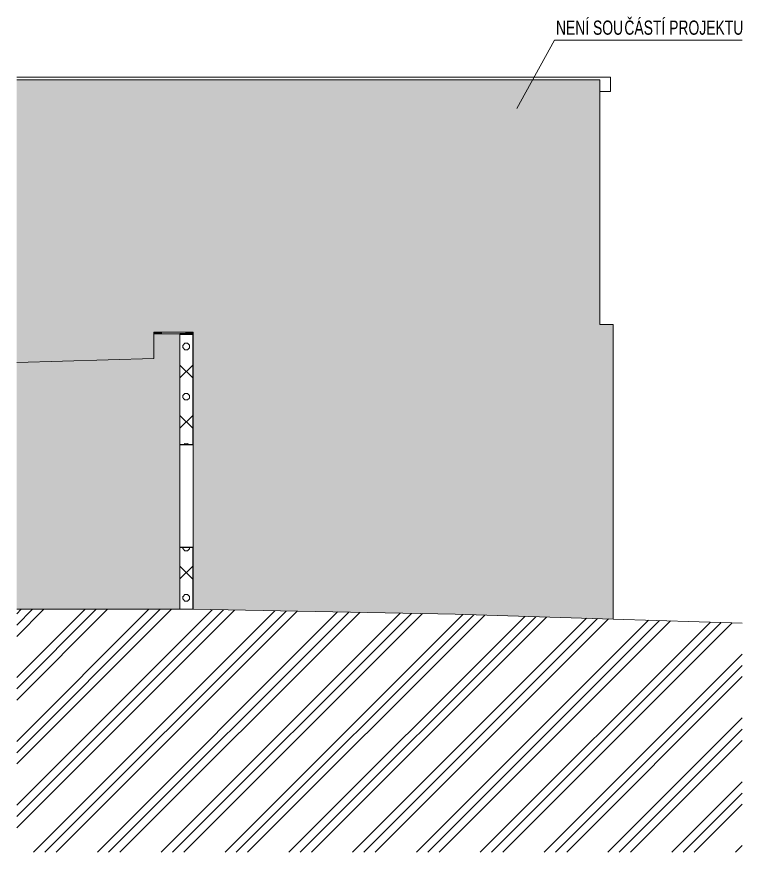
# Model space of a CAD drawing. Header units: millimetres. Extents: x -19993 to 479964, y -45352 to 20466.
# Drawn here: x 196927 to 207136, y -1106 to 10650 of the extents above; entities that cross this region are included whole.
import ezdxf

# ---------------------------------------------------------------- set-up
doc = ezdxf.new("R2010")
doc.units = ezdxf.units.MM
for name, color, linetype, lineweight in [('A-DETL', 90, 'Continuous', 9), ('A-DETL-GENF', 92, 'Continuous', 9), ('A-DETL-THIN', 151, 'Continuous', 9), ('A-ROOF', 132, 'Continuous', 9), ('A-ROOF-OTLN', 132, 'Continuous', 9), ('A-ROOF-PATT', 132, 'Continuous', 35), ('A-WALL', 113, 'Continuous', 9), ('A-WALL-PATT', 111, 'Continuous', 25), ('G-ANNO-TEXT', 231, 'Continuous', 9), ('Q-SPCQ', 91, 'Continuous', 9)]:
    doc.layers.add(name, color=color, linetype=linetype, lineweight=lineweight)
doc.styles.add('Arial', font='arial.ttf', dxfattribs={"width": 0.7, "height": 200})

# ---------------------------------------------------------------- blocks, each defined once
blk = doc.blocks.new('parapet_ext - parapet_ext-2030613-VB2-S-Nový')
at = {"layer": 'Q-SPCQ'}
for p, q in [((23668, 3182), (23480, 3182)), ((23480, 3180), (23668, 3180))]:
    blk.add_line(p, q, dxfattribs=at)

msp = doc.modelspace()

# ---------------------------------------------------------------- hatches: boundary and pattern name
at = {"layer": 'A-DETL-GENF'}
for points in [[(205321, 2174), (205321, 6320), (205132, 6320), (205132, 9760), (196927, 9760), (196927, 5785), (198858, 5841), (198858, 6210), (199411, 6210), (199411, 2312), (203097, 2244)], [(196927, 2312), (199223, 2312), (199223, 6190), (198858, 6190), (198858, 5841), (196927, 5785), (196927, 3060)]]:
    msp.add_hatch(color=9, dxfattribs=at).paths.add_polyline_path(points)
h = msp.add_hatch(dxfattribs=at)
h.set_pattern_fill('FP_76', style=0, pattern_type=2)
h.set_pattern_definition([(45, (175977.7, 0), (-449.013, 449.013), []), (45, (176136.46, 0), (0, 898.026), []), (45, (175818.96, 0), (0, 898.026), [])])
h.paths.add_polyline_path([(196927, -1106), (207136, -1106), (207136, 2117), (203097, 2244), (199411, 2312), (196927, 2312), (196927, 2302)])
at = {"layer": 'A-ROOF-PATT', "lineweight": 9}
h = msp.add_hatch(dxfattribs=at)
h.set_pattern_fill('FP_74', color=11, angle=-180, style=0, pattern_type=2)
h.set_pattern_definition([(270, (194860, 6210), (1270, 8e-14), []), (270, (194870.2, 6210), (1270, 8e-14), []), (270, (194880.3, 6210), (1270, 8e-14), []), (270, (194890.5, 6210), (1270, 8e-14), []), (270, (194900.6, 6210), (1270, 8e-14), []), (270, (194910.8, 6210), (1270, 8e-14), []), (270, (194921, 6210), (1270, 8e-14), []), (270, (194931.1, 6210), (1270, 8e-14), []), (270, (194941.3, 6210), (1270, 8e-14), []), (270, (194951.4, 6210), (1270, 8e-14), []), (270, (194961.6, 6210), (1270, 8e-14), []), (270, (194971.8, 6210), (1270, 8e-14), []), (270, (194981.9, 6210), (1270, 8e-14), []), (270, (194992.1, 6210), (1270, 8e-14), []), (270, (195002.2, 6210), (1270, 8e-14), []), (270, (195012.4, 6210), (1270, 8e-14), []), (270, (195022.6, 6210), (1270, 8e-14), []), (270, (195032.7, 6210), (1270, 8e-14), []), (270, (195042.9, 6210), (1270, 8e-14), []), (270, (195053, 6210), (1270, 8e-14), []), (270, (195063.2, 6210), (1270, 8e-14), []), (270, (195073.4, 6210), (1270, 8e-14), []), (270, (195083.5, 6210), (1270, 8e-14), []), (270, (195093.7, 6210), (1270, 8e-14), []), (270, (195103.8, 6210), (1270, 8e-14), []), (270, (195114, 6210), (1270, 8e-14), []), (270, (195124.2, 6210), (1270, 8e-14), []), (270, (195134.3, 6210), (1270, 8e-14), []), (270, (195144.5, 6210), (1270, 8e-14), []), (270, (195154.6, 6210), (1270, 8e-14), []), (270, (195495, 6210), (1270, 8e-14), []), (270, (195505.2, 6210), (1270, 8e-14), []), (270, (195515.3, 6210), (1270, 8e-14), []), (270, (195525.5, 6210), (1270, 8e-14), []), (270, (195535.6, 6210), (1270, 8e-14), []), (270, (195545.8, 6210), (1270, 8e-14), []), (270, (195556, 6210), (1270, 8e-14), []), (270, (195566.1, 6210), (1270, 8e-14), []), (270, (195576.3, 6210), (1270, 8e-14), []), (270, (195586.4, 6210), (1270, 8e-14), []), (270, (195596.6, 6210), (1270, 8e-14), []), (270, (195606.8, 6210), (1270, 8e-14), []), (270, (195616.9, 6210), (1270, 8e-14), []), (270, (195627.1, 6210), (1270, 8e-14), []), (270, (195637.2, 6210), (1270, 8e-14), []), (270, (195647.4, 6210), (1270, 8e-14), []), (270, (195657.6, 6210), (1270, 8e-14), []), (270, (195667.7, 6210), (1270, 8e-14), []), (270, (195677.9, 6210), (1270, 8e-14), []), (270, (195688, 6210), (1270, 8e-14), []), (270, (195698.2, 6210), (1270, 8e-14), []), (270, (195708.4, 6210), (1270, 8e-14), []), (270, (195718.5, 6210), (1270, 8e-14), []), (270, (195728.7, 6210), (1270, 8e-14), []), (270, (195738.8, 6210), (1270, 8e-14), []), (270, (195749, 6210), (1270, 8e-14), []), (270, (195759.2, 6210), (1270, 8e-14), []), (270, (195769.3, 6210), (1270, 8e-14), []), (270, (195779.5, 6210), (1270, 8e-14), []), (270, (195789.6, 6210), (1270, 8e-14), [])])
h.paths.add_polyline_path([(199411, 6190), (199411, 6210), (198858, 6210), (198858, 6190), (199223, 6190)])
at = {"layer": 'A-WALL-PATT', "lineweight": 9}
h = msp.add_hatch(dxfattribs=at)
h.set_pattern_fill('FP_75', color=11, style=0, pattern_type=2)
h.set_pattern_definition([(45, (175977.7, 0), (0, 707.105), []), (315, (175977.7, 0), (707.105, 0), []), (270, (176285.08, 19.13), (353.543, -353.543), [38.278, -668.833]), (270, (176377.46, 19.13), (353.543, -353.543), [38.278, -668.833]), (0, (176310.86, 46.2), (353.543, 353.543), [38.278, -668.833]), (0, (176310.86, -46.2), (353.543, 353.543), [38.278, -668.833]), (45, (176285.1, 19.13), (0, 707.105), [38.278, -461.721]), (45, (176350.4, -46.2), (0, 707.105), [38.278, -461.721]), (315, (176350.4, 46.2), (707.105, 0), [38.278, -461.721]), (315, (176285.1, -19.13), (707.105, 0), [38.278, -461.721])])
h.paths.add_polyline_path([(199247, 2312), (199403, 2312), (199403, 3180), (199223, 3180), (199223, 2312)])
h.paths.add_polyline_path([(199223, 4630), (199403, 4630), (199403, 6190), (199223, 6190), (199223, 4859)])

# ---------------------------------------------------------------- linework, layer by layer
at = {"layer": 'A-DETL'}
for q in [(203963, 9360), (207136, 10322)]:
    msp.add_line((204496, 10322), q, dxfattribs=at)
at = {"layer": 'A-DETL-THIN'}
for p, q in [((205132, 9760), (196927, 9760)), ((205132, 6320), (205132, 9760)), ((205321, 6320), (205132, 6320)), ((205321, 2174), (205321, 6320)), ((198858, 5841), (198858, 6210)), ((198858, 6210), (199411, 6210)), ((199223, 6190), (198858, 6190)), ((199223, 2312), (199223, 6190)), ((199411, 6210), (199411, 2312)), ((196927, 5785), (198858, 5841)), ((199411, 2312), (196927, 2312)), ((199411, 2312), (203097, 2244)), ((203097, 2244), (205321, 2174)), ((207136, 2117), (205321, 2174))]:
    msp.add_line(p, q, dxfattribs=at)
at = {"layer": 'A-ROOF', "color": 1, "lineweight": 35}
msp.add_line((199223, 6190), (199411, 6190), dxfattribs=at)
at = {"layer": 'A-ROOF-OTLN'}
for p, q in [((205276, 9800), (196927, 9800)), ((205281, 9602), (205281, 9794)), ((205132, 9596), (205276, 9596))]:
    msp.add_line(p, q, dxfattribs=at)
for points, knots in [([(205281, 9794), (205281, 9794), (205281, 9795), (205281, 9796), (205281, 9797), (205280, 9797), (205280, 9798), (205280, 9798), (205279, 9799), (205279, 9799), (205278, 9799), (205278, 9799), (205277, 9800), (205277, 9800), (205277, 9800), (205276, 9800), (205276, 9800), (205276, 9800), (205276, 9800)], [0, 0, 0, 0, 0.125, 0.1875, 0.25, 0.3125, 0.34375, 0.375, 0.4375, 0.5, 0.53125, 0.5625, 0.59375, 0.625, 0.65625, 0.6875, 0.71875, 0.75, 0.75, 0.75, 0.75]), ([(205276, 9596), (205276, 9596), (205276, 9596), (205276, 9596), (205277, 9596), (205277, 9596), (205277, 9596), (205278, 9596), (205278, 9596), (205279, 9596), (205279, 9597), (205279, 9597), (205280, 9597), (205280, 9598), (205280, 9598), (205281, 9599), (205281, 9599), (205281, 9600), (205281, 9601), (205281, 9602)], [0.3333333, 0.3333333, 0.3333333, 0.3333333, 0.3611111, 0.3888889, 0.4166667, 0.4444444, 0.4722222, 0.5, 0.5277778, 0.5555556, 0.5833333, 0.6111111, 0.6666667, 0.6944444, 0.7222222, 0.7777778, 0.8333333, 0.8888889, 1, 1, 1, 1])]:
    msp.add_open_spline(points, degree=3, knots=knots, dxfattribs=at)
at = {"layer": 'A-WALL', "color": 240}
for p, q in [((199403, 4630), (199403, 6190)), ((199408, 4630), (199408, 6190)), ((199403, 2312), (199403, 3180)), ((199408, 2312), (199408, 3180))]:
    msp.add_line(p, q, dxfattribs=at)
at = {"layer": 'A-WALL', "color": 20, "lineweight": 25}
for p, q in [((199223, 4630), (199411, 4630)), ((199411, 3180), (199223, 3180))]:
    msp.add_line(p, q, dxfattribs=at)

# ---------------------------------------------------------------- block references
at = {"layer": 'Q-SPCQ'}
msp.add_blockref('parapet_ext - parapet_ext-2030613-VB2-S-Nový', (175743, 0), dxfattribs=at)

# ---------------------------------------------------------------- texts
at = {"layer": 'G-ANNO-TEXT', "color": 7, "lineweight": 25, "char_height": 200, "attachment_point": 1, "style": 'Arial'}
for s, insert, width in [('NENÍ SOU', (204514, 10596), 1167.26), ('ČÁSTÍ PROJEKTU', (205477, 10596), 2070.76)]:
    msp.add_mtext(s, dxfattribs=dict(at, insert=insert, width=width))

doc.saveas('drawing.dxf')
